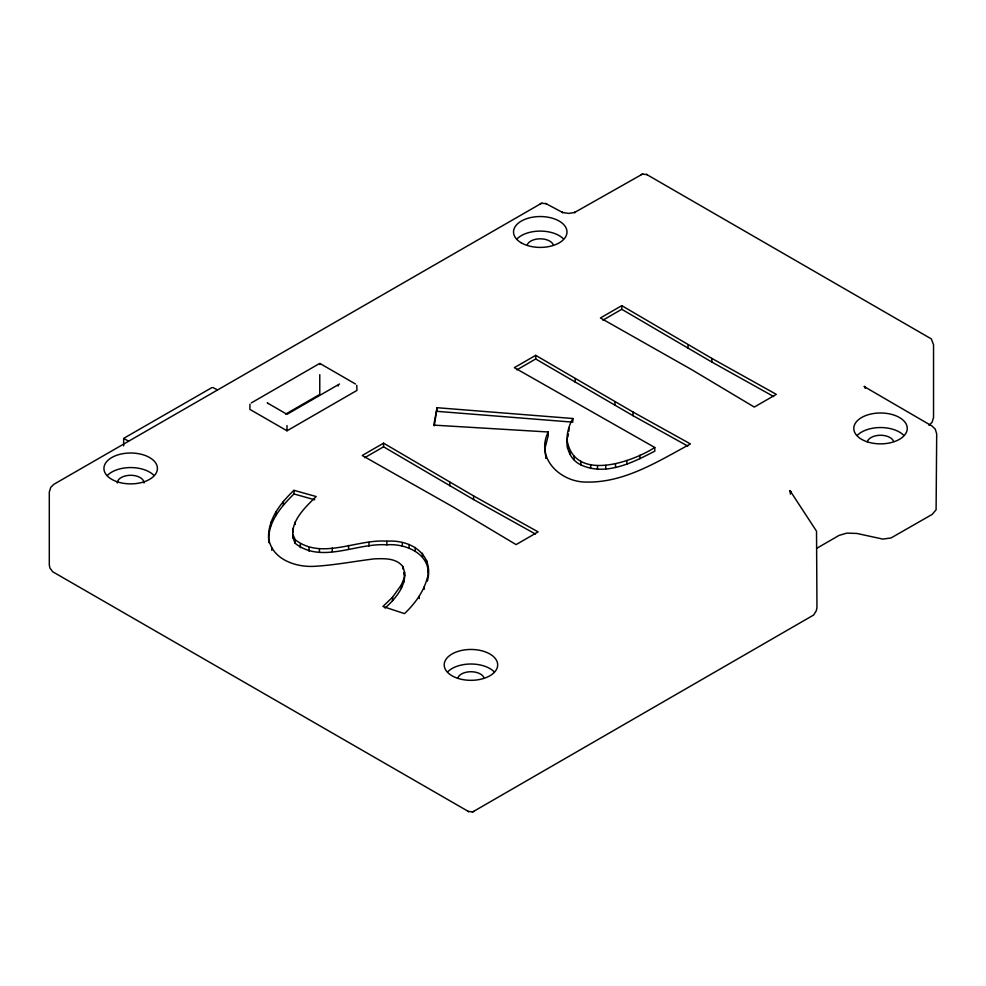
<?xml version="1.0" encoding="UTF-8"?>
<svg xmlns="http://www.w3.org/2000/svg" width="986" height="986" viewBox="0 0 986 986"><rect width="100%" height="100%" fill="white"/><g stroke="black" fill="none" stroke-linecap="round" stroke-linejoin="round"><path stroke-width="1.48" d="M427.813 576.736C431.548 554.317 405.566 543.101 386.869 544.839C356.981 542.571 321.473 564.177 295.196 543.348C286.113 525.094 304.243 508.172 316.198 496.55L293.964 490.325C279.716 503.784 265.813 521.877 269.018 542.657M427.369 581.185C434.493 554.551 410.94 539.33 386.869 541.203C356.981 538.787 321.559 560.442 295.196 539.712L292.879 534.424L292.879 538.073M385.045 608.079C396.409 597.947 409.424 582.504 402.793 566.494C396.039 557.866 384.257 558.544 374.458 558.852C353.962 561.33 333.65 565.36 313.006 566.395C295.307 566.987 273.381 559.518 269.018 540.242M404.075 581.95L404.728 572.09M548.241 431.991C534.93 458.909 561.342 482.758 587.311 482.08C625.05 482.548 658.377 461.189 690.459 443.934L633 412.025L535.694 355.342L514.335 367.667L654.79 447.496L654.79 451.132C632.815 462.607 605.527 476.411 580.828 464.862C563.302 456.222 564.337 433.162 572.891 418.508L437.057 407.711L433.754 425.126L548.241 431.991L548.241 435.627L545.024 448.088L545.505 455.335M566.864 442.504L567.394 439.682M567.911 436.847L568.441 434.025M434.308 425.853L437.057 407.711M250 404.211L249.828 409.338L287 430.796L356.944 390.419L356.772 385.292M338.05 386.056L338.223 385.292M293.964 490.325L293.964 493.961C281.059 506.705 266.886 522.999 268.968 542.448M404.075 578.314L401.425 584.809L392.539 597.22L382.901 606.501L404.482 613.625C414.909 603.728 423.807 591.674 427.369 577.549M928.972 425.299L932.078 422.304L933.545 417.509L933.545 344.755L931.314 338.888L646.434 174.349M251.307 402.904L319.772 363.378L355.478 383.998M285.743 414.058L319.772 394.412L319.772 374.643M339.517 383.998L287 414.317L267.255 402.904L268.056 403.508M383.566 443.17L362.207 455.495L453.35 507.1L516.097 544.605L538.11 531.885L473.6 495.921L383.566 443.17L383.566 446.806L473.6 499.557L535.423 534.03M621.772 305.648L600.412 317.973L691.556 369.577L754.302 407.07L776.315 394.363L711.818 358.386L621.772 305.648L621.772 309.284L711.818 362.035L773.628 396.508M364.721 457.689L383.566 446.806M516.849 369.861L535.694 358.978L535.694 355.342M602.927 320.154L621.772 309.284M816.975 548.167L839.086 535.398L846.801 533.13L856.809 533.438L882.827 539.095L891.061 537.949L932.127 514.433L936.096 509.811L936.7 433.877L935.233 429.095L932.127 426.1L864.229 386.598L865.462 387.683L864.451 386.278L865.314 388.41M566.864 438.869C573.088 482.622 631.114 462.693 654.79 447.496M541.203 203.449L53.873 484.299L50.767 487.306L49.3 492.088L49.3 564.855L49.904 568.022L52.776 571.806L468.732 811.651M642.022 174.349L574.382 212.594L575.319 212.36L568.614 213.407L561.909 212.36L562.846 212.594L545.615 203.449M473.157 811.651L813.623 615.03L816.322 610.741L816.963 607.327L816.519 531.183L789.959 490.56L790.809 492.15L790.18 490.757L790.341 494.122M211.817 387.646L123.657 438.363L123.657 445.906M642.601 174.214L647.371 174.571M541.782 203.313L546.552 203.683M467.808 811.429L472.565 811.786M641.097 174.571L643.082 174.091M540.266 203.683L542.263 203.202M472.084 811.909L474.081 811.429M437.057 411.347L572.891 422.156M293.964 493.961L314.719 499.779M212.89 387.535L217.364 389.864M535.694 358.978L633 415.673L687.784 446.091M124.261 438.708L128.513 441.161M403.755 572.94L404.728 575.725M711.818 358.386L711.818 362.035M688.043 344.669L688.043 348.305M639.951 455.138L639.951 458.773M633 412.025L633 415.673M626.886 460.474L626.886 464.11M615.523 463.79L615.523 467.426M614.944 401.61L614.944 405.246M605.749 465.417L605.749 469.053M597.491 465.663L597.491 469.299M590.651 464.825L590.651 468.473M580.828 461.214L580.828 464.862M575.232 378.809L575.232 382.445M574.074 456.21L574.074 459.846M572.891 418.508L572.891 420.936M569.772 450.664L569.772 454.312M568.959 427.567L568.959 431.202M567.492 444.809L567.492 448.457M545.788 456.062L545.788 458.478M545.024 444.44L545.024 448.088M473.6 495.921L473.6 499.557M449.826 482.191L449.826 485.827M428.257 568.639L428.257 572.274M426.704 560.43L426.704 564.066M424.3 586.83L424.3 589.258M422.464 553.232L422.464 556.868M419.284 596.16L419.284 598.588M415.266 547.403L415.266 551.038M409.091 544.519L409.091 548.154M402.793 566.494L402.793 568.922M402.3 542.596L402.3 546.232M401.425 584.809L401.425 588.457M392.539 597.22L392.539 600.868M386.869 541.203L386.869 544.839M368.949 542.423L368.949 546.071M348.563 545.492L348.563 549.128M332.27 547.933L332.27 551.568M319.772 363.933L319.772 364.586M319.415 548.746L319.415 552.382M309.086 547.587L309.086 551.223M300.348 544.087L300.348 547.735M295.147 522.087L295.147 524.515M295.196 539.712L295.196 543.348M292.99 528.484L292.99 532.12M287 425.582L287 430.796M283.352 501.443L283.352 505.091M275.686 512.128L275.686 515.764M271.766 547.859L271.766 550.287M270.842 522.235L270.842 525.883M458.034 677.456A13.373 7.715 0 0 1 470.951 671.725A13.373 7.715 0 0 1 483.855 677.456M117.309 482.992A13.373 7.715 0 0 1 130.682 475.277A13.373 7.715 0 0 1 144.042 482.992M867.618 440.976A13.373 7.715 0 0 1 880.535 435.257A13.373 7.715 0 0 1 893.439 440.976M527.35 244.528A13.373 7.715 0 0 1 540.254 238.809A13.373 7.715 0 0 1 553.171 244.528M857.376 435.257A26.733 15.431 0 0 1 903.681 435.257M517.108 238.809A26.733 15.431 0 0 1 563.413 238.809M107.523 475.277A26.733 15.431 0 0 1 153.828 475.277M447.792 671.725A26.733 15.431 0 0 1 494.097 671.725M521.36 242.889A26.733 15.431 0 0 0 566.087 235.962A26.733 15.431 0 0 0 533.34 217.068A26.733 15.431 0 0 0 521.36 242.889M867.162 441.79A26.733 15.431 0 0 0 907.268 428.429A26.733 15.431 0 0 0 867.162 415.057A26.733 15.431 0 0 0 867.162 441.79M457.578 678.257A26.733 15.431 0 0 0 497.683 664.897A26.733 15.431 0 0 0 457.578 651.524A26.733 15.431 0 0 0 457.578 678.257M117.309 481.809A26.733 15.431 0 0 0 157.415 468.449A26.733 15.431 0 0 0 117.309 455.076A26.733 15.431 0 0 0 117.309 481.809"/></g></svg>
